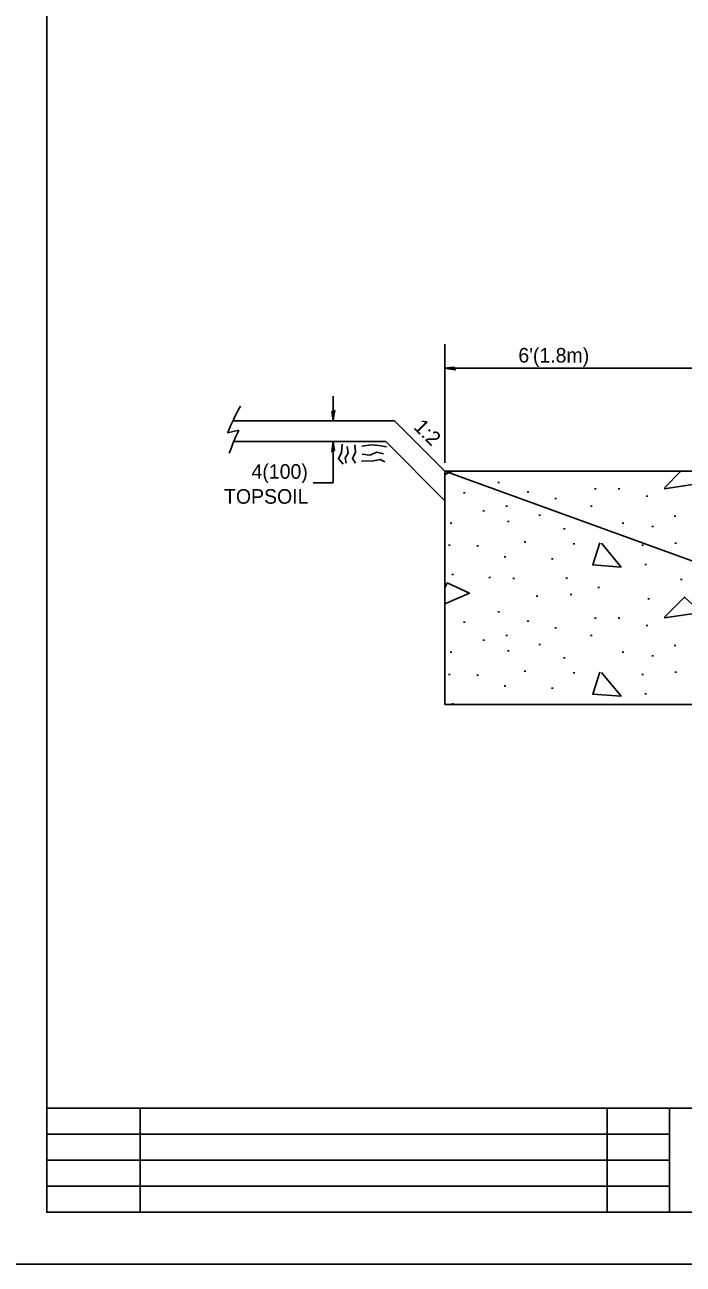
# Model space of a CAD drawing. Extents: x 99735 to 110633, y 79090 to 87272.
# Drawn here: x 109023 to 109339, y 82530 to 83125 of the extents above; entities that cross this region are included whole.
import ezdxf

# ---------------------------------------------------------------- set-up
doc = ezdxf.new("R2010")
doc.units = 0
doc.layers.add('Sheets_General Details', color=7, linetype='Continuous')

msp = doc.modelspace()

# ---------------------------------------------------------------- linework, layer by layer
at = {"layer": 'Sheets_General Details'}
for p, q in [((109224.67, 82971.66), (109224.67, 82914.77)), ((109344.8, 82960.11), (109224.67, 82960.11)), ((109200.39, 82934.93), (109122.82, 82934.93)), ((109224.67, 82910.65), (109200.39, 82934.93)), ((109120.19, 82929.16), (109125.56, 82930.36)), ((109196.25, 82924.93), (109122.82, 82924.93)), ((109224.67, 82896.51), (109196.25, 82924.93)), ((109170.89, 82905.12), (109161.29, 82905.12)), ((109224.67, 82910.65), (109224.67, 82798.58)), ((109345.68, 82866.76), (109224.67, 82910.65)), ((109224.67, 82910.65), (109344.8, 82910.65)), ((109250.15, 82905.2), (109250.95, 82905.2)), ((109233.64, 82900.23), (109234.44, 82900.23)), ((109264.25, 82900.74), (109265.05, 82900.74)), ((109296.59, 82902.12), (109297.39, 82902.12)), ((109307.93, 82902.12), (109308.73, 82902.12)), ((109253.93, 82893.86), (109254.73, 82893.86)), ((109277.5, 82897.48), (109278.3, 82897.48)), ((109294.7, 82893.86), (109295.5, 82893.86)), ((109321.35, 82898.68), (109322.15, 82898.68)), ((109242.92, 82891.62), (109243.72, 82891.62)), ((109269.75, 82889.56), (109270.55, 82889.56)), ((109334.94, 82889.04), (109335.74, 82889.04)), ((109227.27, 82885.78), (109228.07, 82885.78)), ((109254.79, 82886.47), (109255.59, 82886.47)), ((109281.63, 82883.03), (109282.43, 82883.03)), ((109309.82, 82885.78), (109310.62, 82885.78)), ((109324.11, 82884.05), (109324.91, 82884.05)), ((109226.41, 82875.11), (109227.21, 82875.11)), ((109262.7, 82876.66), (109263.5, 82876.66)), ((109286.27, 82875.8), (109287.07, 82875.8)), ((109319.29, 82875.11), (109320.09, 82875.11)), ((109335.27, 82876.15), (109336.07, 82876.15)), ((109240.01, 82874.77), (109240.81, 82874.77)), ((109253.24, 82869.6), (109254.04, 82869.6)), ((109275.95, 82868.58), (109276.75, 82868.58)), ((109320.83, 82865.83), (109321.63, 82865.83)), ((109227.96, 82861.01), (109228.76, 82861.01)), ((109245.85, 82859.64), (109246.65, 82859.64)), ((109257.37, 82859.12), (109258.17, 82859.12)), ((109282.83, 82859.3), (109283.63, 82859.3)), ((109337.85, 82858.61), (109338.65, 82858.61)), ((109284.89, 82851.38), (109285.69, 82851.38)), ((109298.14, 82854.82), (109298.94, 82854.82)), ((109268.55, 82850.69), (109269.35, 82850.69)), ((109322.2, 82849.32), (109323, 82849.32)), ((109250.15, 82843.12), (109250.95, 82843.12)), ((109296.59, 82840.04), (109297.39, 82840.04)), ((109307.93, 82840.04), (109308.73, 82840.04)), ((109233.64, 82838.15), (109234.44, 82838.15)), ((109264.25, 82838.66), (109265.05, 82838.66)), ((109277.5, 82835.4), (109278.3, 82835.4)), ((109321.35, 82836.6), (109322.15, 82836.6)), ((109242.92, 82829.54), (109243.72, 82829.54)), ((109253.93, 82831.78), (109254.73, 82831.78)), ((109269.75, 82827.48), (109270.55, 82827.48)), ((109294.7, 82831.78), (109295.5, 82831.78)), ((109227.27, 82823.7), (109228.07, 82823.7)), ((109254.79, 82824.39), (109255.59, 82824.39)), ((109309.82, 82823.7), (109310.62, 82823.7)), ((109324.11, 82821.97), (109324.91, 82821.97)), ((109334.94, 82826.96), (109335.74, 82826.96)), ((109281.63, 82820.95), (109282.43, 82820.95)), ((109226.41, 82813.03), (109227.21, 82813.03)), ((109240.01, 82812.69), (109240.81, 82812.69)), ((109262.7, 82814.58), (109263.5, 82814.58)), ((109286.27, 82813.72), (109287.07, 82813.72)), ((109319.29, 82813.03), (109320.09, 82813.03)), ((109335.27, 82814.07), (109336.07, 82814.07)), ((109253.24, 82807.52), (109254.04, 82807.52)), ((109275.95, 82806.5), (109276.75, 82806.5)), ((109320.83, 82803.75), (109321.63, 82803.75)), ((109224.67, 82798.58), (109626.49, 82798.58)), ((109227.96, 82798.93), (109228.76, 82798.93)), ((109033.28, 82604.63), (110608.28, 82604.63)), ((109078.28, 82604.63), (109078.28, 82554.63)), ((109302.64, 82604.63), (109302.64, 82554.63)), ((109332.64, 82604.63), (109332.64, 82554.63)), ((109033.28, 82592.13), (109332.64, 82592.13)), ((109033.28, 82579.63), (109332.64, 82579.63)), ((109033.28, 82567.13), (109332.64, 82567.13)), ((110633.28, 82529.63), (108933.28, 82529.63))]:
    msp.add_line(p, q, dxfattribs=at)
for points in [[(108933.28, 82529.63), (110633.28, 82529.63), (110633.28, 83629.63), (108933.28, 83629.63)], [(109033.28, 83604.63), (110608.28, 83604.63), (110608.28, 82554.63), (109033.28, 82554.63)], [(109033.28, 83604.62), (110608.28, 83604.62), (110608.28, 82604.63), (109033.28, 82604.63)], [(109224.67, 82910.65), (109344.8, 82910.65), (109344.8, 82901.42), (109506.89, 82901.42), (109506.89, 82910.65), (109626.49, 82910.65), (109626.49, 82798.58), (109224.67, 82798.58)]]:
    msp.add_lwpolyline(points, close=True, dxfattribs=at)
for points in [[(109229.26, 82960.04), (109229.11, 82960.73), (109227.17, 82960.43), (109224.67, 82960.11), (109227.34, 82959.74), (109229.67, 82959.33), (109229.26, 82960.04), (109229.06, 82960.5), (109226.35, 82960.11), (109229.31, 82959.59), (109228.87, 82960.17), (109227.63, 82960.09), (109228.83, 82959.91)], [(109170.95, 82946.75), (109170.95, 82934.84)], [(109171.01, 82939.43), (109170.33, 82939.28), (109170.62, 82937.34), (109170.95, 82934.84), (109171.31, 82937.51), (109171.72, 82939.84), (109171.01, 82939.43), (109170.56, 82939.23), (109170.95, 82936.52), (109171.47, 82939.48), (109170.89, 82939.04), (109170.97, 82937.8), (109171.15, 82939)], [(109170.99, 82920.51), (109171.67, 82920.68), (109171.33, 82922.61), (109170.95, 82925.1), (109170.64, 82922.43), (109170.29, 82920.08), (109170.99, 82920.51), (109171.44, 82920.72), (109170.98, 82923.42), (109170.53, 82920.45), (109171.1, 82920.9), (109171, 82922.14), (109170.84, 82920.94)], [(109170.89, 82905.12), (109170.95, 82925.1)], [(109175.28, 82923.71), (109174.97, 82919.57), (109173.48, 82916.79), (109175.84, 82914.07)], [(109181.35, 82923.41), (109181.71, 82919.75), (109180.2, 82916.71), (109181.64, 82914.57)], [(109184.82, 82922.71), (109189.35, 82923.27), (109192.86, 82923.1), (109196.66, 82922.39)], [(109177.76, 82922.55), (109178.16, 82919.41), (109176.71, 82917.15), (109177.15, 82914.53)], [(109184.85, 82918.82), (109188.66, 82918.37), (109191.97, 82919.77), (109195.13, 82919.09)], [(109184.59, 82915.46), (109190.38, 82915.69), (109193.63, 82916.31), (109195.79, 82915.16)], [(109228.38, 82910.65), (109224.67, 82909.07)], [(109330.17, 82902.68), (109338.14, 82910.65)], [(109344.8, 82904.44), (109329.99, 82902.28)], [(109299.93, 82876.04), (109309.34, 82864.63), (109295.72, 82865.64), (109299.13, 82876.24)], [(109224.67, 82854.68), (109225.82, 82857.01), (109236.44, 82852), (109224.67, 82846.99)], [(109330.17, 82840.6), (109339.79, 82850.21), (109347.8, 82842.8), (109329.99, 82840.2)], [(109299.93, 82813.96), (109309.34, 82802.55), (109295.72, 82803.56), (109299.13, 82814.16)]]:
    msp.add_lwpolyline(points, dxfattribs=at)
for centre, start, end in [((109286.47, 82856.81), 152.00555, 156.48552), ((109290.97, 82856.04), 155.80625, 159.57219)]:
    msp.add_arc(centre, 181.34, start, end, dxfattribs=at)

# ---------------------------------------------------------------- texts
for s, p in [("6'(1.8m)", (109259.99, 82962.89)), ('4(100)', (109131.73, 82907.05)), ('TOPSOIL', (109118.51, 82895.05))]:
    msp.add_text(s, height=7, dxfattribs=at).set_placement(p)
msp.add_text('1:2', height=7, rotation=315, dxfattribs=at).set_placement((109209.22, 82931.48))

doc.saveas('drawing.dxf')
